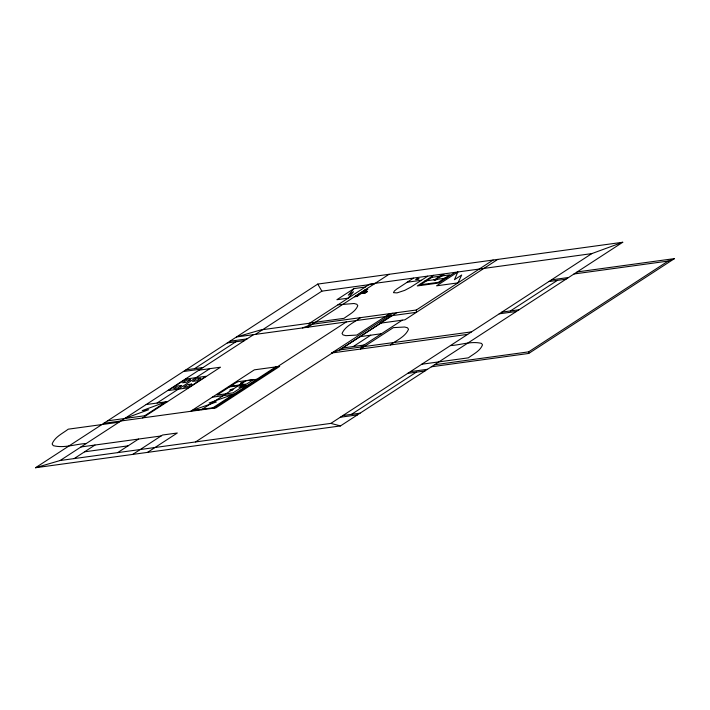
<?xml version="1.0" encoding="UTF-8"?>
<svg xmlns="http://www.w3.org/2000/svg" width="710" height="710" viewBox="0 0 710 710"><rect width="100%" height="100%" fill="white"/><g stroke="black" fill="none" stroke-linecap="round" stroke-linejoin="round"><path stroke-width="1.06" d="M366.892 291.544L363.999 293.399L364.754 293.23L367.327 291.553L364.026 293.39L359.65 293.505M622.75 242.261L317.76 284.08L35.5 467.739L340.489 425.92L622.75 242.261L591.767 253.621L369.866 284.044L309.658 323.219L307.714 327.212L389.027 274.308M232.321 389.586L230.484 390.154L232.072 389.746M242.847 382.734L241.018 383.302L242.598 382.894M353.962 288.606L348.282 295.183L353.491 291.792L348.122 298.173L336.895 299.709L353.962 288.606L365.188 287.062M413.415 278.16L396.899 288.961L394.458 290.905L393.464 292.653L397.005 292.893L404.744 290.355L411.028 287.017L427.695 276.199M194.531 368.659L235.88 341.758M35.5 467.739L60.137 460.515L253.585 334.641M255.431 334.383L321.878 291.153L374.152 283.982M157.114 402.978L209.858 368.659M74.142 458.589L94.98 445.037M144.698 415.758L166.14 401.807M146.127 415.563L220.499 367.203L199.075 370.141M361.834 293.212L356.828 296.461L354.654 296.762L365.623 289.627L367.807 289.325L362.766 292.6M362.508 293.115L363.449 292.511M117.665 452.625L138.512 439.064M190.839 411.17L254.349 369.839L279.669 366.387L215.742 407.984L211.811 408.516L275.773 366.901M132.743 454.409L162.528 435.026L177.296 433.002L147.502 452.385M201.551 409.697L245.988 380.782L256.7 379.309M346.32 321.923L213.816 408.143L142.701 417.888M360.565 317.654C354.272 322.482 345.371 325.819 342.042 333.452L343.045 334.907L345.841 335.67L356.846 335.067L389.772 313.642M433.553 275.347L417.276 285.944L438.7 283.006L454.977 272.409M467.686 334.357L331.748 352.994L392.87 313.216M195.57 441.939L332.404 352.905M391.254 315.764L379.726 323.263L404.913 319.811L497.754 259.398M331.748 352.994L339.495 349.968L396.801 312.684M339.575 349.959L380.835 323.112M353.34 346.507L370.709 335.2M302.398 327.94L312.222 324.275L416.317 310.004L493.113 260.029M360.999 347.021L402.259 320.174M360.414 349.063L393.349 327.63L404.629 327.017L407.496 327.798L408.525 329.289C405.295 336.842 396.579 340.214 390.349 344.962M60.119 460.515L330.851 423.391L591.767 253.621M351.503 414.356L416.371 372.147M510.419 310.953L557.421 280.37M434.476 364.762L528.639 351.858L668.163 261.067L674.5 258.6L577.123 271.948M431.352 366.795L528.728 353.447L674.5 258.6M166.246 401.789L142.249 410.593L148.674 409.705L124.703 418.501M191.567 410.691L216.408 401.966L209.13 402.969L233.794 394.219L212.37 397.156M366.777 291.57L360.591 292.902M407.176 282.225L421.456 280.264M424.837 281.018L446.262 278.08M364.443 290.39L366.653 290.07M355.763 296.043L357.938 295.742M337.933 304.821L354.068 303.507L356.819 304.253L357.805 305.682C355.524 311.699 348.903 314.619 344.03 318.328L310.004 322.997M574 273.98L668.163 261.067M551.457 279.846L568.595 277.495M548.848 281.542L565.985 279.199M309.658 323.219L260.845 329.91L236.448 336.984L416.442 312.311L416.317 310.004M229.916 341.235L247.053 338.892M227.306 342.93L244.444 340.587M501.846 312.125L518.983 309.782M499.236 313.82L516.374 311.477M359.997 336.664L381.421 333.727M342.531 348.033L364.044 345.033M185.967 369.839L203.104 367.487M339.495 349.968L471.511 331.872M183.357 371.534L200.495 369.182M450.442 345.575C460.701 345.069 471.28 340.844 481.513 343.383L482.516 344.856C480.173 351.033 473.384 354.033 468.387 357.84L421.775 364.23M146.154 404.549L167.631 401.603M410.407 371.632L427.544 369.28M407.797 373.327L424.935 370.975M107.556 420.852L146.313 415.536L142.497 418.021L103.74 423.337M191.531 410.717L212.956 407.78M118.987 422.219L68.24 429.177C62.542 433.517 54.794 436.934 52.123 443.981L53.277 445.658C64.131 448.471 75.402 444.096 86.292 443.493M80.958 446.954L161.072 435.976M342.939 415.527L360.077 413.176M84.561 451.817L128.093 445.844M340.339 417.223L357.467 414.871M330.851 423.391L340.489 425.92M317.76 284.08L321.878 291.153M528.639 351.858L528.728 353.447M457.808 272.001L454.471 279.696L461.695 274.992L457.968 282.882L436.579 285.819L457.808 272.001M181.654 385.45L177.722 388.006L173.684 388.556L177.615 386L181.654 385.45M190.529 379.673L186.606 382.228L182.559 382.779L186.49 380.223L190.529 379.673M191.647 384.075L187.724 386.63L183.686 387.19L187.609 384.634L191.647 384.075M200.531 378.297L196.599 380.853L192.561 381.412L196.484 378.856L200.531 378.297M434.689 279.74L436.526 279.172L434.689 279.74M230.013 390.074C231.007 392.018 236.199 386.799 230.013 390.074M240.548 383.222C241.542 385.166 246.734 379.948 240.548 383.222M434.067 279.873C435.052 281.817 440.253 276.598 434.067 279.873M357.174 295.582L357.174 295.582M365.552 290.239L364.816 290.612L365.552 290.239M185.984 379.025L168.288 390.536L188.283 387.793L205.98 376.282L185.984 379.025M229.561 386.888L216.994 395.062L233.058 392.861L245.624 384.687L229.561 386.888M237.415 381.794L230.617 386.213L246.681 384.012L253.479 379.593L237.415 381.794M241.089 386L239.013 387.358L244.009 386.675L246.095 385.317L241.089 386M416.832 279.03L415.776 279.713L419.095 278.711L416.832 279.03M431.964 277.299L420.498 284.763L438.354 282.314L449.82 274.85L431.964 277.299M441.833 274.912L436.969 278.071L439.117 277.779L443.972 274.619L441.833 274.912"/></g></svg>
